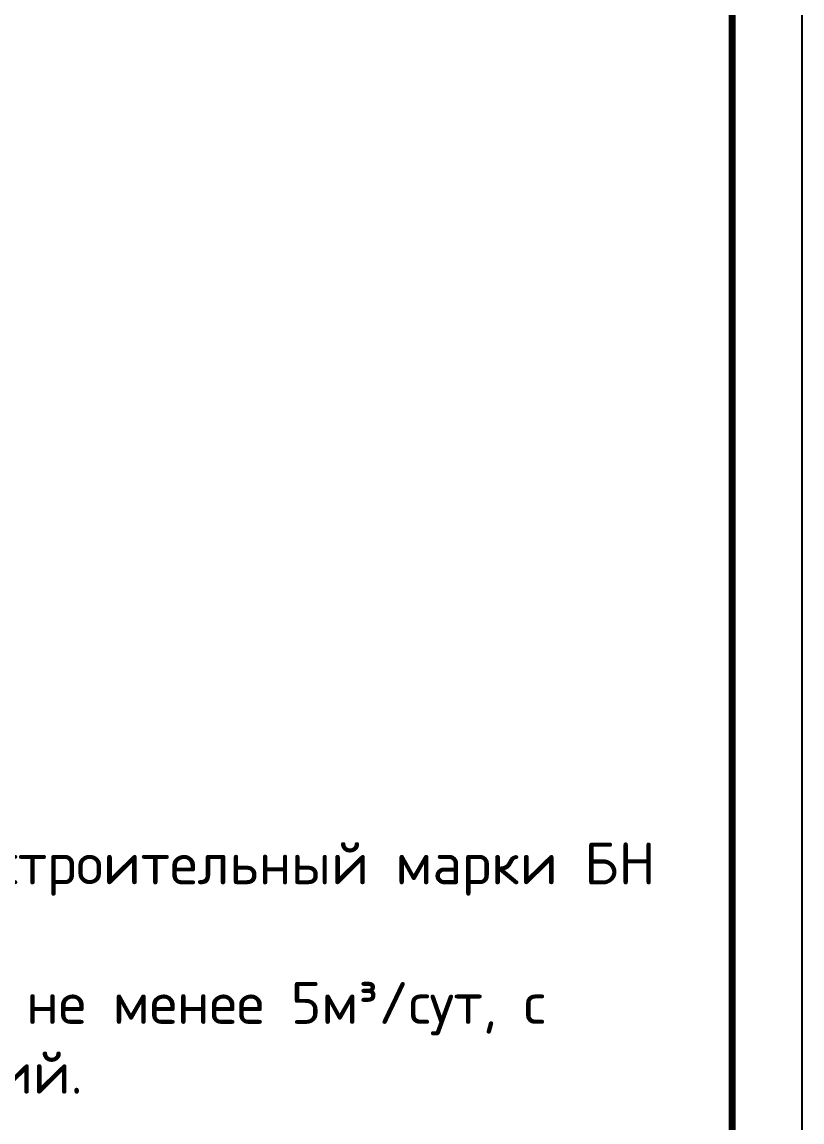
# Model space of a CAD drawing. Header units: millimetres. Extents: x 1601 to 14530, y 1157 to 3820.
# Drawn here: x 9138.2 to 9194.1, y 2887.1 to 2965.9 of the extents above; entities that cross this region are included whole.
import ezdxf
from ezdxf.enums import TextEntityAlignment as Align

# ---------------------------------------------------------------- set-up
doc = ezdxf.new("R2010")
doc.units = ezdxf.units.MM
doc.layers.add('Размер 3.5', color=250, linetype='Continuous', lineweight=35)
doc.styles.add('-ISOCPEUR-', font='isocpeur.TTF')
doc.styles.add('GOST', font='GOST Common.ttf')

# ---------------------------------------------------------------- blocks, each defined once
blk = doc.blocks.new('*U427')
blk.add_lwpolyline([(0, 0), (420, 0), (420, -297), (0, -297)], close=True)
at = {"const_width": 0.5}
blk.add_lwpolyline([(20, -5), (415, -5), (415, -292), (20, -292)], close=True, dxfattribs=at)
at = {"style": 'GOST'}
blk.add_attdef('РАЗРАБОТАЛ', text='', height=2.5, dxfattribs=at).set_placement((250.501, -264.224), align=Align.MIDDLE_LEFT)
blk.add_attdef('ПРОВЕРИЛ', (250.749, -270.729), '', height=2.5, dxfattribs=at)
at = {"style": 'GOST', "flags": 8}
for tag, p in [('ЛИСТ', (387.603, -271.867)), ('ЛИСТОВ', (405.299, -271.865)), ('ФОРМАТ', (380.972, -294.745))]:
    blk.add_attdef(tag, text='', height=3, dxfattribs=at).set_placement(p, align=Align.MIDDLE_CENTER)
blk.add_attdef('ИМЯ_ЧЕРТЕЖА_001', (321.53, -284.988), '', height=3, dxfattribs=at)

msp = doc.modelspace()

# ---------------------------------------------------------------- block references
msp.add_blockref('*U427', (8774.0912, 3122.5891))

# ---------------------------------------------------------------- texts
at = {"layer": 'Размер 3.5', "color": 0, "insert": (9001.2967, 2912.089), "char_height": 3, "width": 182.302319, "attachment_point": 1, "style": '-ISOCPEUR-'}
msp.add_mtext('\\pi8.1429;{\\C256;1.^I Чертеж ковера разработан  на основании Альбома ППЧ1-96.\\P2.^IПо верх всех ж/б конструкции нанести 2 слоя }Битум нефтяной строительный марки БН 50/50.{\\C256; \\P3.^IПесок засыпки(обсыпки) принять с коэффициентом фильтрации не менее 5м³/сут, с размером фракции не более 5 мм и не содержащим крупных включений.}', dxfattribs=at)

doc.saveas('drawing.dxf')
